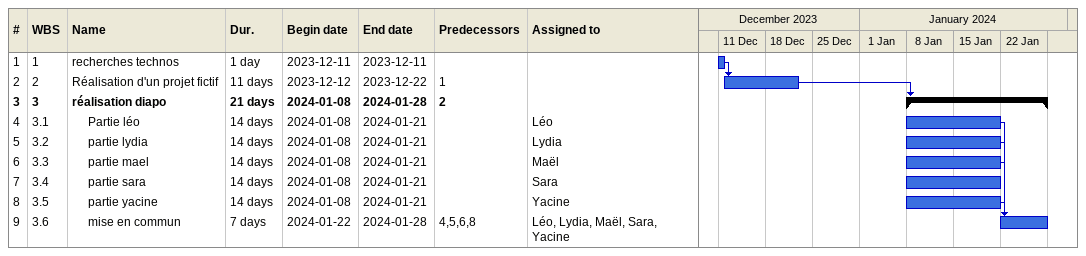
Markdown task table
| ID | WBS | Task | Duration | Start | Finish | Predecessors | Resources |
|---|---|---|---|---|---|---|---|
| 1 | 1 | recherches technos | 1d | 2023-12-11 | 2023-12-11 |  |  |
| 2 | 2 | Réalisation d'un projet fictif | 11d | 2023-12-12 | 2023-12-22 | 1 |  |
| 3 | 3 | **réalisation diapo** | 21d | 2024-01-08 | 2024-01-28 | 2 |  |
| 4 | 3.1 | Partie léo | 14d | 2024-01-08 | 2024-01-21 |  | Léo |
| 5 | 3.2 | partie lydia | 14d | 2024-01-08 | 2024-01-21 |  | Lydia |
| 6 | 3.3 | partie mael | 14d | 2024-01-08 | 2024-01-21 |  | Maël |
| 7 | 3.4 | partie sara | 14d | 2024-01-08 | 2024-01-21 |  | Sara |
| 8 | 3.5 | partie yacine | 14d | 2024-01-08 | 2024-01-21 |  | Yacine |
| 9 | 3.6 | mise en commun | 7d | 2024-01-22 | 2024-01-28 | 4, 5, 6, 8 | Léo, Lydia, Maël, Sara, Yacine |
